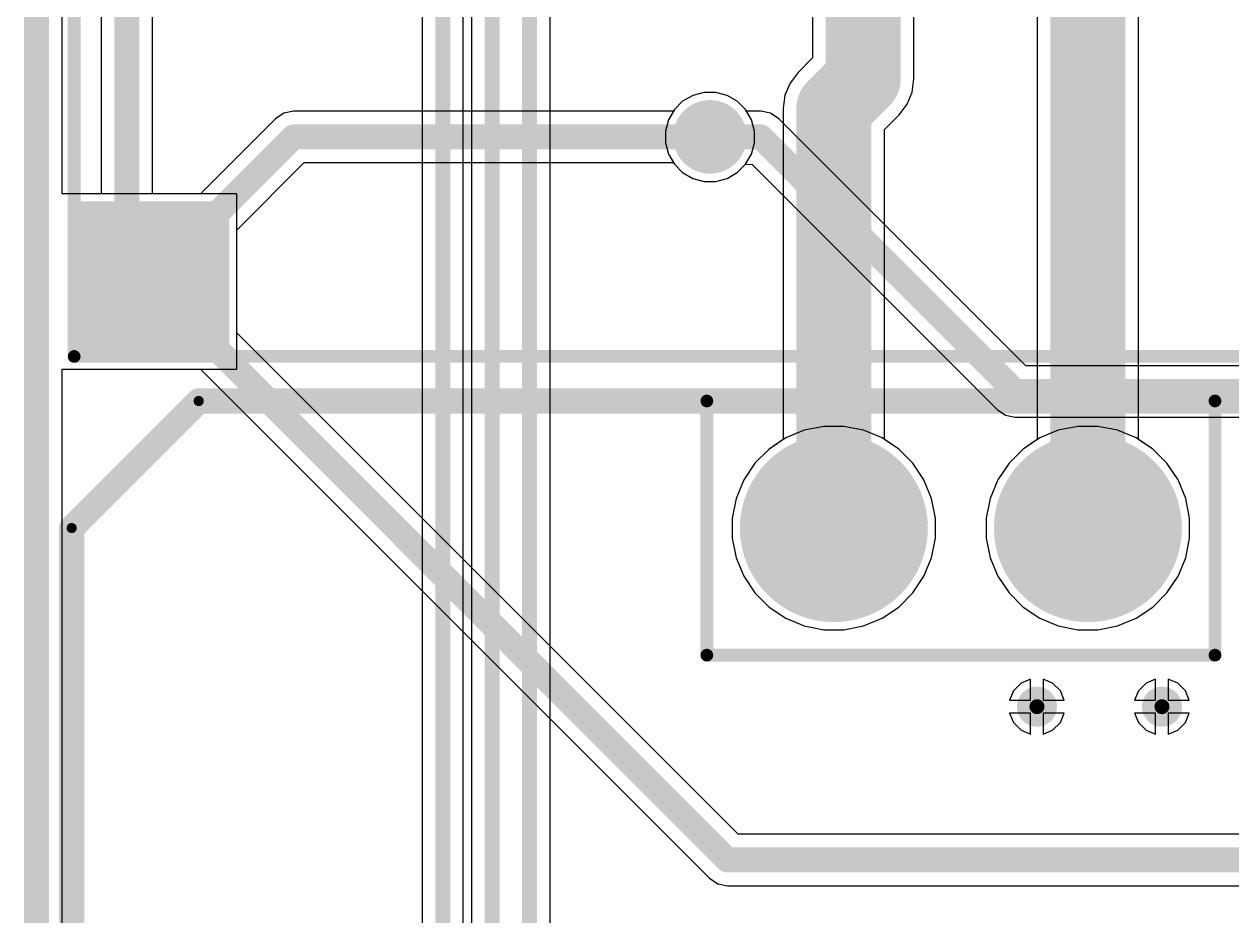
# Model space of a CAD drawing. Header units: inches. Extents: x -0.01 to 4.3, y -0.01 to 7.88.
# Drawn here: x -0.01 to 0.941, y 2.296 to 2.998 of the extents above; entities that cross this region are included whole.
import ezdxf

# ---------------------------------------------------------------- set-up
doc = ezdxf.new("R2010")
doc.units = ezdxf.units.IN
doc.header["$MEASUREMENT"] = 0
for name, color, linetype in [('Bottom Layer', 5, 'Continuous'), ('Bottom Solder', 6, 'Continuous'), ('Mechanical 1', 6, 'Continuous'), ('Multi-Layer', 9, 'Continuous'), ('Pad Holes', 156, 'Continuous'), ('Route Tool Path', 56, 'Continuous'), ('Top Layer', 1, 'Continuous'), ('Top Overlay', 2, 'Continuous'), ('Top Solder', 216, 'Continuous'), ('Via Holes', 16, 'Continuous')]:
    doc.layers.add(name, color=color, linetype=linetype)

# ---------------------------------------------------------------- blocks, each defined once
blk = doc.blocks.new('DC_DC_B_____33')
at = {"layer": 'Bottom Layer'}
blk.add_hatch(color=5, dxfattribs=at).paths.add_polyline_path([(2.00787, 0.90551), (2.12598, 0.90551), (2.12598, 0.7874), (2.00787, 0.7874)])
at = {"layer": 'Bottom Solder'}
blk.add_hatch(color=6, dxfattribs=at).paths.add_polyline_path([(2.00387, 0.90951), (2.12998, 0.90951), (2.12998, 0.7834), (2.00387, 0.7834)])
at = {"layer": 'Multi-Layer'}
blk.add_hatch(color=9, dxfattribs=at).paths.add_polyline_path([(2.00787, 0.90551), (2.12598, 0.90551), (2.12598, 0.7874), (2.00787, 0.7874)])
at = {"layer": 'Pad Holes'}
h = blk.add_hatch(color=7, dxfattribs=at)
edge = h.paths.add_edge_path()
edge.add_arc((2.06693, 0.84646), 0.02953, 0, 360)
at = {"layer": 'Top Layer'}
blk.add_hatch(color=1, dxfattribs=at).paths.add_polyline_path([(2.00787, 0.90551), (2.12598, 0.90551), (2.12598, 0.7874), (2.00787, 0.7874)])
at = {"layer": 'Top Solder'}
blk.add_hatch(color=216, dxfattribs=at).paths.add_polyline_path([(2.00387, 0.90951), (2.12998, 0.90951), (2.12998, 0.7834), (2.00387, 0.7834)])
at = {"layer": 'Top Overlay'}
for points in [[(2.12598, 0.90551, 0.01, 0.01, 0), (0, 0.90551, 0.01, 0.01, 0)], [(2.12598, 0.90551, 0.01, 0.01, 0), (2.12598, 0, 0.01, 0.01, 0)]]:
    blk.add_lwpolyline(points, format="xyseb", dxfattribs=at)
blk.add_lwpolyline([(2.12348, 0.90551, 0.005, 0.005, 1), (2.12848, 0.90551, 0.005, 0.005, 1)], format="xyseb", close=True, dxfattribs=at)
blk.add_lwpolyline([(2.12348, 0.90551, 0.005, 0.005, 1), (2.12848, 0.90551, 0.005, 0.005, 1)], format="xyseb", close=True, dxfattribs=at)
blk = doc.blocks.new('M_______M____S______34')
at = {"layer": 'Bottom Layer'}
h = blk.add_hatch(color=5, dxfattribs=at)
edge = h.paths.add_edge_path()
edge.add_arc((-0.45, 1.075), 0.07, 0, 360)
h = blk.add_hatch(color=5, dxfattribs=at)
edge = h.paths.add_edge_path()
edge.add_arc((-0.25, 1.075), 0.07, 0, 360)
at = {"layer": 'Bottom Solder'}
h = blk.add_hatch(color=6, dxfattribs=at)
edge = h.paths.add_edge_path()
edge.add_arc((-0.45, 1.075), 0.074, 0, 360)
h = blk.add_hatch(color=6, dxfattribs=at)
edge = h.paths.add_edge_path()
edge.add_arc((-0.25, 1.075), 0.074, 0, 360)
at = {"layer": 'Multi-Layer'}
h = blk.add_hatch(color=9, dxfattribs=at)
edge = h.paths.add_edge_path()
edge.add_arc((-0.45, 1.075), 0.07, 0, 360)
h = blk.add_hatch(color=9, dxfattribs=at)
edge = h.paths.add_edge_path()
edge.add_arc((-0.25, 1.075), 0.07, 0, 360)
at = {"layer": 'Pad Holes'}
h = blk.add_hatch(color=7, dxfattribs=at)
edge = h.paths.add_edge_path()
edge.add_arc((-0.45, 1.075), 0.0405, 0, 360)
h = blk.add_hatch(color=7, dxfattribs=at)
edge = h.paths.add_edge_path()
edge.add_arc((-0.25, 1.075), 0.0405, 0, 360)
at = {"layer": 'Top Layer'}
h = blk.add_hatch(color=1, dxfattribs=at)
edge = h.paths.add_edge_path()
edge.add_arc((-0.45, 1.075), 0.07, 0, 360)
h = blk.add_hatch(color=1, dxfattribs=at)
edge = h.paths.add_edge_path()
edge.add_arc((-0.25, 1.075), 0.07, 0, 360)
at = {"layer": 'Top Solder'}
h = blk.add_hatch(color=216, dxfattribs=at)
edge = h.paths.add_edge_path()
edge.add_arc((-0.45, 1.075), 0.074, 0, 360)
h = blk.add_hatch(color=216, dxfattribs=at)
edge = h.paths.add_edge_path()
edge.add_arc((-0.25, 1.075), 0.074, 0, 360)
at = {"layer": 'Route Tool Path'}
for points in [[(-1.05, 1.075, 0.008, 0.008, 0), (-0.95, 1.175, 0.008, 0.008, 0)], [(-0.95, 1.175, 0.008, 0.008, 0), (0.95, 1.175, 0.008, 0.008, 0)], [(-1.05, -1.075, 0.008, 0.008, 0), (-1.05, 1.075, 0.008, 0.008, 0)]]:
    blk.add_lwpolyline(points, format="xyseb", dxfattribs=at)
for points in [[(-0.952, 1.175, 0.004, 0.004, 1), (-0.948, 1.175, 0.004, 0.004, 1)], [(-0.952, 1.175, 0.004, 0.004, 1), (-0.948, 1.175, 0.004, 0.004, 1)], [(-1.052, 1.075, 0.004, 0.004, 1), (-1.048, 1.075, 0.004, 0.004, 1)], [(-1.052, 1.075, 0.004, 0.004, 1), (-1.048, 1.075, 0.004, 0.004, 1)]]:
    blk.add_lwpolyline(points, format="xyseb", close=True, dxfattribs=at)
at = {"layer": 'Top Overlay'}
for points in [[(-1.05, 1.075, 0.02, 0.02, 0), (-0.95, 1.175, 0.02, 0.02, 0)], [(-0.95, 1.175, 0.02, 0.02, 0), (0.95, 1.175, 0.02, 0.02, 0)], [(-0.55, 0.975, 0.01, 0.01, 0), (-0.55, 1.175, 0.01, 0.01, 0)], [(-0.55, 1.175, 0.01, 0.01, 0), (-0.15, 1.175, 0.01, 0.01, 0)], [(-0.15, 0.975, 0.01, 0.01, 0), (-0.15, 1.175, 0.01, 0.01, 0)], [(-1.05, -1.075, 0.02, 0.02, 0), (-1.05, 1.075, 0.02, 0.02, 0)], [(-0.55, 0.975, 0.01, 0.01, 0), (-0.15, 0.975, 0.01, 0.01, 0)]]:
    blk.add_lwpolyline(points, format="xyseb", dxfattribs=at)
for points in [[(-0.955, 1.175, 0.01, 0.01, 1), (-0.945, 1.175, 0.01, 0.01, 1)], [(-0.955, 1.175, 0.01, 0.01, 1), (-0.945, 1.175, 0.01, 0.01, 1)], [(-0.5525, 1.175, 0.005, 0.005, 1), (-0.5475, 1.175, 0.005, 0.005, 1)], [(-0.5525, 1.175, 0.005, 0.005, 1), (-0.5475, 1.175, 0.005, 0.005, 1)], [(-0.1525, 1.175, 0.005, 0.005, 1), (-0.1475, 1.175, 0.005, 0.005, 1)], [(-0.1525, 1.175, 0.005, 0.005, 1), (-0.1475, 1.175, 0.005, 0.005, 1)], [(-1.055, 1.075, 0.01, 0.01, 1), (-1.045, 1.075, 0.01, 0.01, 1)], [(-1.055, 1.075, 0.01, 0.01, 1), (-1.045, 1.075, 0.01, 0.01, 1)], [(-0.5525, 0.975, 0.005, 0.005, 1), (-0.5475, 0.975, 0.005, 0.005, 1)], [(-0.5525, 0.975, 0.005, 0.005, 1), (-0.5475, 0.975, 0.005, 0.005, 1)], [(-0.1525, 0.975, 0.005, 0.005, 1), (-0.1475, 0.975, 0.005, 0.005, 1)], [(-0.1525, 0.975, 0.005, 0.005, 1), (-0.1475, 0.975, 0.005, 0.005, 1)]]:
    blk.add_lwpolyline(points, format="xyseb", close=True, dxfattribs=at)

msp = doc.modelspace()

# ---------------------------------------------------------------- hatches: boundary and pattern name
at = {"layer": 'Bottom Layer'}
h = msp.add_hatch(color=5, dxfattribs=at)
edge = h.paths.add_edge_path()
edge.add_arc((0.53, 2.909), 0.025, 0, 360)
h = msp.add_hatch(color=5, dxfattribs=at)
edge = h.paths.add_edge_path()
edge.add_arc((0.7874, 2.46063), 0.01181, 0, 360)
h = msp.add_hatch(color=5, dxfattribs=at)
edge = h.paths.add_edge_path()
edge.add_arc((0.88583, 2.46063), 0.01181, 0, 360)
at = {"layer": 'Bottom Solder'}
h = msp.add_hatch(color=6, dxfattribs=at)
edge = h.paths.add_edge_path()
edge.add_arc((0.53, 2.909), 0.029, 0, 360)
h = msp.add_hatch(color=6, dxfattribs=at)
edge = h.paths.add_edge_path()
edge.add_arc((0.7874, 2.46063), 0.01581, 0, 360)
h = msp.add_hatch(color=6, dxfattribs=at)
edge = h.paths.add_edge_path()
edge.add_arc((0.88583, 2.46063), 0.01581, 0, 360)
at = {"layer": 'Top Layer'}
h = msp.add_hatch(color=1, dxfattribs=at)
edge = h.paths.add_edge_path()
edge.add_arc((0.53, 2.909), 0.025, 0, 360)
h = msp.add_hatch(color=1, dxfattribs=at)
edge = h.paths.add_edge_path()
edge.add_arc((0.7874, 2.46063), 0.01181, 0, 360)
h = msp.add_hatch(color=1, dxfattribs=at)
edge = h.paths.add_edge_path()
edge.add_arc((0.88583, 2.46063), 0.01181, 0, 360)
at = {"layer": 'Top Solder'}
h = msp.add_hatch(color=216, dxfattribs=at)
edge = h.paths.add_edge_path()
edge.add_arc((0.53, 2.909), 0.029, 0, 360)
h = msp.add_hatch(color=216, dxfattribs=at)
edge = h.paths.add_edge_path()
edge.add_arc((0.7874, 2.46063), 0.01581, 0, 360)
h = msp.add_hatch(color=216, dxfattribs=at)
edge = h.paths.add_edge_path()
edge.add_arc((0.88583, 2.46063), 0.01581, 0, 360)
at = {"layer": 'Via Holes'}
h = msp.add_hatch(color=7, dxfattribs=at)
edge = h.paths.add_edge_path()
edge.add_arc((0.53, 2.909), 0.014, 0, 360)
h = msp.add_hatch(color=7, dxfattribs=at)
edge = h.paths.add_edge_path()
edge.add_arc((0.7874, 2.46063), 0.00591, 0, 360)
h = msp.add_hatch(color=7, dxfattribs=at)
edge = h.paths.add_edge_path()
edge.add_arc((0.88583, 2.46063), 0.00591, 0, 360)

# ---------------------------------------------------------------- linework, layer by layer
at = {"layer": 'Bottom Layer'}
for p, q in [((0.02007, 2.86433), (0.02007, 3.51362)), ((0.30339, 3.4776), (0.30339, 1.26)), ((0.33582, 1.25328), (0.33582, 3.4675)), ((0.34226, 3.46578), (0.34226, 0.99541)), ((0.40422, 0.91822), (0.40422, 3.40628)), ((0.51649, 2.94161), (0.50851, 2.93701)), ((0.52539, 2.944), (0.51649, 2.94161)), ((0.53461, 2.944), (0.52539, 2.944)), ((0.54351, 2.94161), (0.53461, 2.944)), ((0.55149, 2.93701), (0.54351, 2.94161)), ((0.50199, 2.93049), (0.49739, 2.92251)), ((0.50851, 2.93701), (0.50199, 2.93049)), ((0.55801, 2.93049), (0.55149, 2.93701)), ((0.55873, 2.92923), (0.55801, 2.93049)), ((0.57, 2.92923), (0.55873, 2.92923)), ((0.57774, 2.92769), (0.57, 2.92923)), ((0.49739, 2.92251), (0.495, 2.91361)), ((0.58431, 2.92331), (0.57774, 2.92769)), ((0.77872, 2.72889), (0.58431, 2.92331)), ((0.495, 2.91361), (0.495, 2.90439)), ((0.495, 2.90439), (0.49739, 2.89549)), ((0.49739, 2.89549), (0.50199, 2.88751)), ((0.50199, 2.88751), (0.50851, 2.88099)), ((0.50851, 2.88099), (0.51649, 2.87639)), ((0.54351, 2.87639), (0.55149, 2.88099)), ((0.55149, 2.88099), (0.55801, 2.88751)), ((0.55801, 2.88751), (0.56319, 2.8872)), ((0.56319, 2.8872), (0.75603, 2.69436)), ((0.51649, 2.87639), (0.52539, 2.874)), ((0.52539, 2.874), (0.53461, 2.874)), ((0.53461, 2.874), (0.54351, 2.87639)), ((0.15764, 2.86433), (0.02007, 2.86433)), ((0.15764, 2.72622), (0.15764, 2.86433)), ((2.0274, 2.72889), (0.77872, 2.72889)), ((0.02007, 1.47884), (0.02007, 2.72622)), ((0.02007, 2.72622), (0.15764, 2.72622)), ((0.75603, 2.69436), (0.7626, 2.68997)), ((0.61968, 2.68118), (0.60422, 2.67811)), ((0.63544, 2.68118), (0.61968, 2.68118)), ((0.65089, 2.67811), (0.63544, 2.68118)), ((0.7626, 2.68997), (0.77034, 2.68843)), ((0.77034, 2.68843), (2.16693, 2.68843)), ((0.81968, 2.68118), (0.80422, 2.67811)), ((0.83544, 2.68118), (0.81968, 2.68118)), ((0.85089, 2.67811), (0.83544, 2.68118)), ((0.58966, 2.67208), (0.57656, 2.66332)), ((0.60422, 2.67811), (0.58966, 2.67208)), ((0.66545, 2.67208), (0.65089, 2.67811)), ((0.67856, 2.66332), (0.66545, 2.67208)), ((0.78966, 2.67208), (0.77656, 2.66332)), ((0.80422, 2.67811), (0.78966, 2.67208)), ((0.86545, 2.67208), (0.85089, 2.67811)), ((0.87856, 2.66332), (0.86545, 2.67208)), ((0.57656, 2.66332), (0.56542, 2.65218)), ((0.6897, 2.65218), (0.67856, 2.66332)), ((0.77656, 2.66332), (0.76542, 2.65218)), ((0.8897, 2.65218), (0.87856, 2.66332)), ((0.56542, 2.65218), (0.55666, 2.63908)), ((0.69845, 2.63908), (0.6897, 2.65218)), ((0.76542, 2.65218), (0.75666, 2.63908)), ((0.89845, 2.63908), (0.8897, 2.65218)), ((0.55666, 2.63908), (0.55063, 2.62452)), ((0.70448, 2.62452), (0.69845, 2.63908)), ((0.75666, 2.63908), (0.75063, 2.62452)), ((0.90448, 2.62452), (0.89845, 2.63908)), ((0.55063, 2.62452), (0.54756, 2.60906)), ((0.70756, 2.60906), (0.70448, 2.62452)), ((0.75063, 2.62452), (0.74756, 2.60906)), ((0.90756, 2.60906), (0.90448, 2.62452)), ((0.54756, 2.60906), (0.54756, 2.5933)), ((0.70756, 2.5933), (0.70756, 2.60906)), ((0.74756, 2.60906), (0.74756, 2.5933)), ((0.90756, 2.5933), (0.90756, 2.60906)), ((0.54756, 2.5933), (0.55063, 2.57785)), ((0.70448, 2.57785), (0.70756, 2.5933)), ((0.74756, 2.5933), (0.75063, 2.57785)), ((0.90448, 2.57785), (0.90756, 2.5933)), ((0.55063, 2.57785), (0.55666, 2.56329)), ((0.69845, 2.56329), (0.70448, 2.57785)), ((0.75063, 2.57785), (0.75666, 2.56329)), ((0.89845, 2.56329), (0.90448, 2.57785)), ((0.55666, 2.56329), (0.56542, 2.55018)), ((0.6897, 2.55018), (0.69845, 2.56329)), ((0.75666, 2.56329), (0.76542, 2.55018)), ((0.8897, 2.55018), (0.89845, 2.56329)), ((0.56542, 2.55018), (0.57656, 2.53904)), ((0.67856, 2.53904), (0.6897, 2.55018)), ((0.76542, 2.55018), (0.77656, 2.53904)), ((0.87856, 2.53904), (0.8897, 2.55018)), ((0.57656, 2.53904), (0.58966, 2.53029)), ((0.66545, 2.53029), (0.67856, 2.53904)), ((0.77656, 2.53904), (0.78966, 2.53029)), ((0.86545, 2.53029), (0.87856, 2.53904)), ((0.58966, 2.53029), (0.60422, 2.52426)), ((0.65089, 2.52426), (0.66545, 2.53029)), ((0.78966, 2.53029), (0.80422, 2.52426)), ((0.85089, 2.52426), (0.86545, 2.53029)), ((0.60422, 2.52426), (0.61968, 2.52118)), ((0.61968, 2.52118), (0.63544, 2.52118)), ((0.63544, 2.52118), (0.65089, 2.52426)), ((0.80422, 2.52426), (0.81968, 2.52118)), ((0.81968, 2.52118), (0.83544, 2.52118)), ((0.83544, 2.52118), (0.85089, 2.52426)), ((0.7824, 2.48217), (0.77505, 2.47912)), ((0.7824, 2.46563), (0.7824, 2.48217)), ((0.79976, 2.47912), (0.7924, 2.48217)), ((0.7924, 2.48217), (0.7924, 2.46563)), ((0.88083, 2.48217), (0.87347, 2.47912)), ((0.88083, 2.46563), (0.88083, 2.48217)), ((0.89818, 2.47912), (0.89083, 2.48217)), ((0.89083, 2.48217), (0.89083, 2.46563)), ((0.76891, 2.47298), (0.76586, 2.46563)), ((0.77505, 2.47912), (0.76891, 2.47298)), ((0.80589, 2.47298), (0.79976, 2.47912)), ((0.80894, 2.46563), (0.80589, 2.47298)), ((0.86734, 2.47298), (0.86429, 2.46563)), ((0.87347, 2.47912), (0.86734, 2.47298)), ((0.90432, 2.47298), (0.89818, 2.47912)), ((0.90736, 2.46563), (0.90432, 2.47298)), ((0.76586, 2.46563), (0.7824, 2.46563)), ((0.7924, 2.46563), (0.80894, 2.46563)), ((0.86429, 2.46563), (0.88083, 2.46563)), ((0.89083, 2.46563), (0.90736, 2.46563)), ((0.7824, 2.45563), (0.76586, 2.45563)), ((0.76586, 2.45563), (0.76891, 2.44828)), ((0.7824, 2.43909), (0.7824, 2.45563)), ((0.80894, 2.45563), (0.7924, 2.45563)), ((0.7924, 2.45563), (0.7924, 2.43909)), ((0.80589, 2.44828), (0.80894, 2.45563)), ((0.88083, 2.45563), (0.86429, 2.45563)), ((0.86429, 2.45563), (0.86734, 2.44828)), ((0.88083, 2.43909), (0.88083, 2.45563)), ((0.90736, 2.45563), (0.89083, 2.45563)), ((0.89083, 2.45563), (0.89083, 2.43909)), ((0.90432, 2.44828), (0.90736, 2.45563)), ((0.76891, 2.44828), (0.77505, 2.44214)), ((0.79976, 2.44214), (0.80589, 2.44828)), ((0.86734, 2.44828), (0.87347, 2.44214)), ((0.89818, 2.44214), (0.90432, 2.44828)), ((0.77505, 2.44214), (0.7824, 2.43909)), ((0.7924, 2.43909), (0.79976, 2.44214)), ((0.87347, 2.44214), (0.88083, 2.43909)), ((0.89083, 2.43909), (0.89818, 2.44214))]:
    msp.add_line(p, q, dxfattribs=at)
for points in [[(0.31961, 1.25328, 0.01181, 0.01181, 0), (0.31961, 3.4776, 0.01181, 0.01181, 0)], [(0.35847, 0.98869, 0.01181, 0.01181, 0), (0.35847, 3.47471, 0.01181, 0.01181, 0)], [(0.388, 0.91822, 0.01181, 0.01181, 0), (0.388, 3.413, 0.01181, 0.01181, 0)], [(0.53, 2.909, 0.01969, 0.01969, 0), (0.57, 2.909, 0.01969, 0.01969, 0)], [(0.57, 2.909, 0.01969, 0.01969, 0), (0.77034, 2.70866, 0.01969, 0.01969, 0)], [(0.77034, 2.70866, 0.01969, 0.01969, 0), (2.16693, 2.70866, 0.01969, 0.01969, 0)]]:
    msp.add_lwpolyline(points, format="xyseb", dxfattribs=at)
for points in [[(0.52508, 2.909, 0.00984, 0.00984, 1), (0.53492, 2.909, 0.00984, 0.00984, 1)], [(0.56508, 2.909, 0.00984, 0.00984, 1), (0.57492, 2.909, 0.00984, 0.00984, 1)], [(0.56508, 2.909, 0.00984, 0.00984, 1), (0.57492, 2.909, 0.00984, 0.00984, 1)], [(0.76542, 2.70866, 0.00984, 0.00984, 1), (0.77526, 2.70866, 0.00984, 0.00984, 1)], [(0.76542, 2.70866, 0.00984, 0.00984, 1), (0.77526, 2.70866, 0.00984, 0.00984, 1)]]:
    msp.add_lwpolyline(points, format="xyseb", close=True, dxfattribs=at)
at = {"layer": 'Mechanical 1'}
for points in [[(-0.00492, 0.11811, 0.00984, 0.00984, 0), (-0.00492, 4.25669, 0.00984, 0.00984, 0)], [(0.00492, 0.11833, 0.00984, 0.00984, 0), (0.00492, 4.25648, 0.00984, 0.00984, 0)]]:
    msp.add_lwpolyline(points, format="xyseb", dxfattribs=at)
at = {"layer": 'Top Layer'}
for p, q in [((0.69054, 2.95458), (0.69054, 3.52941)), ((0.02007, 2.86433), (0.02007, 3.51362)), ((0.6108, 3.51289), (0.6108, 2.97109)), ((0.86743, 2.67076), (0.86743, 3.46109)), ((0.78769, 3.44457), (0.78769, 2.67076)), ((0.05067, 3.21348), (0.05067, 2.86433)), ((0.09114, 2.86433), (0.09114, 3.2051)), ((0.6108, 2.97109), (0.59937, 2.95966)), ((0.59937, 2.95966), (0.59303, 2.9514)), ((0.59303, 2.9514), (0.58905, 2.94178)), ((0.68918, 2.94426), (0.69054, 2.95457)), ((0.69054, 2.95457), (0.69054, 2.95458)), ((0.51649, 2.94161), (0.50851, 2.93701)), ((0.52539, 2.944), (0.51649, 2.94161)), ((0.53461, 2.944), (0.52539, 2.944)), ((0.54351, 2.94161), (0.53461, 2.944)), ((0.55149, 2.93701), (0.54351, 2.94161)), ((0.58905, 2.94178), (0.58769, 2.93146)), ((0.6852, 2.93464), (0.68918, 2.94426)), ((0.20231, 2.92923), (0.19456, 2.92769)), ((0.50127, 2.92923), (0.20231, 2.92923)), ((0.50199, 2.93049), (0.50127, 2.92923)), ((0.50851, 2.93701), (0.50199, 2.93049)), ((0.55801, 2.93049), (0.55149, 2.93701)), ((0.56261, 2.92251), (0.55801, 2.93049)), ((0.58769, 2.93146), (0.58769, 2.93146)), ((0.58769, 2.93146), (0.58769, 2.67076)), ((0.67886, 2.92638), (0.6852, 2.93464)), ((0.188, 2.92331), (0.12903, 2.86433)), ((0.19456, 2.92769), (0.188, 2.92331)), ((0.565, 2.91361), (0.56261, 2.92251)), ((0.66743, 2.91495), (0.67886, 2.92638)), ((0.67886, 2.92638), (0.67886, 2.92638)), ((0.565, 2.90439), (0.565, 2.91361)), ((0.66743, 2.67076), (0.66743, 2.91495)), ((0.56261, 2.89549), (0.565, 2.90439)), ((0.55801, 2.88751), (0.56261, 2.89549)), ((0.15764, 2.83572), (0.21069, 2.88877)), ((0.21069, 2.88877), (0.50127, 2.88877)), ((0.50127, 2.88877), (0.50199, 2.88751)), ((0.50199, 2.88751), (0.50851, 2.88099)), ((0.50851, 2.88099), (0.51649, 2.87639)), ((0.54351, 2.87639), (0.55149, 2.88099)), ((0.55149, 2.88099), (0.55801, 2.88751)), ((0.51649, 2.87639), (0.52539, 2.874)), ((0.52539, 2.874), (0.53461, 2.874)), ((0.53461, 2.874), (0.54351, 2.87639)), ((0.05067, 2.86433), (0.02007, 2.86433)), ((0.12903, 2.86433), (0.09114, 2.86433)), ((0.15764, 2.75483), (0.15764, 2.83572)), ((0.55224, 2.36023), (0.15764, 2.75483)), ((0.02007, 0.11899), (0.02007, 2.72622)), ((0.02007, 2.72622), (0.12903, 2.72622)), ((0.12903, 2.72622), (0.52955, 2.32569)), ((0.57656, 2.66332), (0.56542, 2.65218)), ((0.58769, 2.67076), (0.57656, 2.66332)), ((0.67856, 2.66332), (0.66743, 2.67076)), ((0.6897, 2.65218), (0.67856, 2.66332)), ((0.77656, 2.66332), (0.76542, 2.65218)), ((0.78769, 2.67076), (0.77656, 2.66332)), ((0.87856, 2.66332), (0.86743, 2.67076)), ((0.8897, 2.65218), (0.87856, 2.66332)), ((0.56542, 2.65218), (0.55666, 2.63908)), ((0.69845, 2.63908), (0.6897, 2.65218)), ((0.76542, 2.65218), (0.75666, 2.63908)), ((0.89845, 2.63908), (0.8897, 2.65218)), ((0.55666, 2.63908), (0.55063, 2.62452)), ((0.70448, 2.62452), (0.69845, 2.63908)), ((0.75666, 2.63908), (0.75063, 2.62452)), ((0.90448, 2.62452), (0.89845, 2.63908)), ((0.55063, 2.62452), (0.54756, 2.60906)), ((0.70756, 2.60906), (0.70448, 2.62452)), ((0.75063, 2.62452), (0.74756, 2.60906)), ((0.90756, 2.60906), (0.90448, 2.62452)), ((0.54756, 2.60906), (0.54756, 2.5933)), ((0.70756, 2.5933), (0.70756, 2.60906)), ((0.74756, 2.60906), (0.74756, 2.5933)), ((0.90756, 2.5933), (0.90756, 2.60906)), ((0.54756, 2.5933), (0.55063, 2.57785)), ((0.70448, 2.57785), (0.70756, 2.5933)), ((0.74756, 2.5933), (0.75063, 2.57785)), ((0.90448, 2.57785), (0.90756, 2.5933)), ((0.55063, 2.57785), (0.55666, 2.56329)), ((0.69845, 2.56329), (0.70448, 2.57785)), ((0.75063, 2.57785), (0.75666, 2.56329)), ((0.89845, 2.56329), (0.90448, 2.57785)), ((0.55666, 2.56329), (0.56542, 2.55018)), ((0.6897, 2.55018), (0.69845, 2.56329)), ((0.75666, 2.56329), (0.76542, 2.55018)), ((0.8897, 2.55018), (0.89845, 2.56329)), ((0.56542, 2.55018), (0.57656, 2.53904)), ((0.67856, 2.53904), (0.6897, 2.55018)), ((0.76542, 2.55018), (0.77656, 2.53904)), ((0.87856, 2.53904), (0.8897, 2.55018)), ((0.57656, 2.53904), (0.58966, 2.53029)), ((0.66545, 2.53029), (0.67856, 2.53904)), ((0.77656, 2.53904), (0.78966, 2.53029)), ((0.86545, 2.53029), (0.87856, 2.53904)), ((0.58966, 2.53029), (0.60422, 2.52426)), ((0.65089, 2.52426), (0.66545, 2.53029)), ((0.78966, 2.53029), (0.80422, 2.52426)), ((0.85089, 2.52426), (0.86545, 2.53029)), ((0.60422, 2.52426), (0.61968, 2.52118)), ((0.61968, 2.52118), (0.63544, 2.52118)), ((0.63544, 2.52118), (0.65089, 2.52426)), ((0.80422, 2.52426), (0.81968, 2.52118)), ((0.81968, 2.52118), (0.83544, 2.52118)), ((0.83544, 2.52118), (0.85089, 2.52426)), ((0.7824, 2.48217), (0.77505, 2.47912)), ((0.7824, 2.46563), (0.7824, 2.48217)), ((0.79976, 2.47912), (0.7924, 2.48217)), ((0.7924, 2.48217), (0.7924, 2.46563)), ((0.88083, 2.48217), (0.87347, 2.47912)), ((0.88083, 2.46563), (0.88083, 2.48217)), ((0.89818, 2.47912), (0.89083, 2.48217)), ((0.89083, 2.48217), (0.89083, 2.46563)), ((0.76891, 2.47298), (0.76586, 2.46563)), ((0.77505, 2.47912), (0.76891, 2.47298)), ((0.80589, 2.47298), (0.79976, 2.47912)), ((0.80894, 2.46563), (0.80589, 2.47298)), ((0.86734, 2.47298), (0.86429, 2.46563)), ((0.87347, 2.47912), (0.86734, 2.47298)), ((0.90432, 2.47298), (0.89818, 2.47912)), ((0.90736, 2.46563), (0.90432, 2.47298)), ((0.76586, 2.46563), (0.7824, 2.46563)), ((0.7924, 2.46563), (0.80894, 2.46563)), ((0.86429, 2.46563), (0.88083, 2.46563)), ((0.89083, 2.46563), (0.90736, 2.46563)), ((0.7824, 2.45563), (0.76586, 2.45563)), ((0.76586, 2.45563), (0.76891, 2.44828)), ((0.7824, 2.43909), (0.7824, 2.45563)), ((0.80894, 2.45563), (0.7924, 2.45563)), ((0.7924, 2.45563), (0.7924, 2.43909)), ((0.80589, 2.44828), (0.80894, 2.45563)), ((0.88083, 2.45563), (0.86429, 2.45563)), ((0.86429, 2.45563), (0.86734, 2.44828)), ((0.88083, 2.43909), (0.88083, 2.45563)), ((0.90736, 2.45563), (0.89083, 2.45563)), ((0.89083, 2.45563), (0.89083, 2.43909)), ((0.90432, 2.44828), (0.90736, 2.45563)), ((0.76891, 2.44828), (0.77505, 2.44214)), ((0.79976, 2.44214), (0.80589, 2.44828)), ((0.86734, 2.44828), (0.87347, 2.44214)), ((0.89818, 2.44214), (0.90432, 2.44828)), ((0.77505, 2.44214), (0.7824, 2.43909)), ((0.7924, 2.43909), (0.79976, 2.44214)), ((0.87347, 2.44214), (0.88083, 2.43909)), ((0.89083, 2.43909), (0.89818, 2.44214)), ((1.43077, 2.36023), (0.55224, 2.36023)), ((0.52955, 2.32569), (0.53612, 2.32131)), ((0.53612, 2.32131), (0.54386, 2.31977)), ((0.54386, 2.31977), (1.44463, 2.31977))]:
    msp.add_line(p, q, dxfattribs=at)
for points in [[(0.65067, 2.95457, 0.05906, 0.05906, 0), (0.65067, 3.52941, 0.05906, 0.05906, 0)], [(0.82756, 2.60118, 0.05906, 0.05906, 0), (0.82756, 3.46109, 0.05906, 0.05906, 0)], [(0.07091, 2.81295, 0.01969, 0.01969, 0), (0.07091, 3.21348, 0.01969, 0.01969, 0)], [(0.62756, 2.93146, 0.05906, 0.05906, 0), (0.65067, 2.95457, 0.05906, 0.05906, 0)], [(0.62756, 2.60118, 0.05906, 0.05906, 0), (0.62756, 2.93146, 0.05906, 0.05906, 0)], [(0.08858, 2.79528, 0.01969, 0.01969, 0), (0.20231, 2.909, 0.01969, 0.01969, 0)], [(0.20231, 2.909, 0.01969, 0.01969, 0), (0.53, 2.909, 0.01969, 0.01969, 0)], [(0.07091, 2.81295, 0.01969, 0.01969, 0), (0.08858, 2.79528, 0.01969, 0.01969, 0)], [(0.08858, 2.79528, 0.01969, 0.01969, 0), (0.54386, 2.34, 0.01969, 0.01969, 0)], [(0.54386, 2.34, 0.01969, 0.01969, 0), (1.449, 2.34, 0.01969, 0.01969, 0)]]:
    msp.add_lwpolyline(points, format="xyseb", dxfattribs=at)
for points in [[(0.63591, 2.95457, 0.02953, 0.02953, 1), (0.66543, 2.95457, 0.02953, 0.02953, 1)], [(0.63591, 2.95457, 0.02953, 0.02953, 1), (0.66543, 2.95457, 0.02953, 0.02953, 1)], [(0.6128, 2.93146, 0.02953, 0.02953, 1), (0.64232, 2.93146, 0.02953, 0.02953, 1)], [(0.6128, 2.93146, 0.02953, 0.02953, 1), (0.64232, 2.93146, 0.02953, 0.02953, 1)], [(0.19739, 2.909, 0.00984, 0.00984, 1), (0.20723, 2.909, 0.00984, 0.00984, 1)], [(0.19739, 2.909, 0.00984, 0.00984, 1), (0.20723, 2.909, 0.00984, 0.00984, 1)], [(0.52508, 2.909, 0.00984, 0.00984, 1), (0.53492, 2.909, 0.00984, 0.00984, 1)], [(0.06598, 2.81295, 0.00984, 0.00984, 1), (0.07583, 2.81295, 0.00984, 0.00984, 1)], [(0.06598, 2.81295, 0.00984, 0.00984, 1), (0.07583, 2.81295, 0.00984, 0.00984, 1)], [(0.08366, 2.79528, 0.00984, 0.00984, 1), (0.0935, 2.79528, 0.00984, 0.00984, 1)], [(0.08366, 2.79528, 0.00984, 0.00984, 1), (0.0935, 2.79528, 0.00984, 0.00984, 1)], [(0.08366, 2.79528, 0.00984, 0.00984, 1), (0.0935, 2.79528, 0.00984, 0.00984, 1)], [(0.6128, 2.60118, 0.02953, 0.02953, 1), (0.64232, 2.60118, 0.02953, 0.02953, 1)], [(0.8128, 2.60118, 0.02953, 0.02953, 1), (0.84232, 2.60118, 0.02953, 0.02953, 1)], [(0.53894, 2.34, 0.00984, 0.00984, 1), (0.54878, 2.34, 0.00984, 0.00984, 1)], [(0.53894, 2.34, 0.00984, 0.00984, 1), (0.54878, 2.34, 0.00984, 0.00984, 1)]]:
    msp.add_lwpolyline(points, format="xyseb", close=True, dxfattribs=at)

# ---------------------------------------------------------------- block references
at = {"rotation": 180}
msp.add_blockref('DC_DC_B_____33', (2.15551, 3.64173), dxfattribs=at)
msp.add_blockref('M_______M____S______34', (1.07756, 1.52618))

doc.saveas('drawing.dxf')
